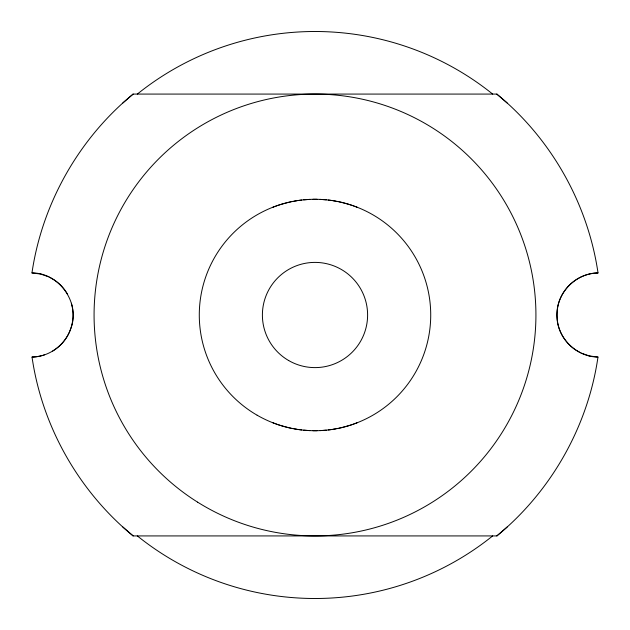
<?xml version="1.0" encoding="UTF-8"?>
<svg xmlns="http://www.w3.org/2000/svg" width="630" height="630" viewBox="0 0 630 630"><rect width="100%" height="100%" fill="white"/><g stroke="black" fill="none" stroke-linecap="round" stroke-linejoin="round"><path stroke-width="0.94" d="M41.265 355.8C38.265 356.556 35.185 356.982 32.091 357.068C33.374 357.045 36.13 356.84 37.847 356.509C52.755 354.162 65.882 343.153 70.694 328.836C80.837 303.14 59.283 272.664 31.957 272.932C42.147 203.529 78.892 138.537 133.15 94.075L122.842 102.989M507.158 102.989L496.802 94.075C551.108 138.49 587.869 203.522 598.02 272.932C576.82 273.034 557.692 291.328 557.03 312.637A13.002 3.985 90 0 0 557.038 317.363C557.589 338.68 577.009 356.989 597.972 357.068C587.94 426.494 551.061 491.455 496.849 535.925L507.158 527.011M52.652 351.06L54.33 349.989A42.084 42.084 0 0 0 71.363 303.25M272.932 207.191L273.546 206.955M357.029 422.824L356.454 423.045M273.743 206.884L275.074 206.38M356.257 423.116L354.926 423.62M275.775 206.128L276.995 205.695M354.225 423.872L353.005 424.305M277.452 205.537L278.94 205.041M352.548 424.462L351.06 424.959M44.391 354.879L43.092 355.296M279.484 204.86L280.626 204.498M350.516 425.14L349.374 425.502M281.224 204.317L287.485 202.592M348.776 425.683L342.515 427.408M41.856 355.643L42.47 355.477M288.272 202.403L290.714 201.852M341.728 427.597L339.286 428.148M291.556 201.679L293.289 201.332M338.444 428.321L336.711 428.668M294.178 201.167L296.919 200.702M335.822 428.833L333.081 429.298M297.856 200.553L301.707 200.041M332.144 429.447L328.293 429.959M303.691 199.828L309.802 199.395M326.308 430.172L320.197 430.605M597.019 272.971C589.436 273.325 581.97 275.782 575.67 280.011A42.084 42.084 0 0 0 575.67 349.989L580.569 352.808M597.169 272.963L598.02 272.932M31.98 357.068L32.028 357.068C42.068 426.494 78.931 491.455 133.15 535.925L122.842 527.011M312.913 199.293L317.087 199.293M317.087 430.707L312.913 430.707M133.127 94.075L496.873 94.075M133.127 535.925L496.873 535.925M31.98 272.932L40.698 274.066L48.667 276.83M597.972 357.068L589.302 355.934L581.332 353.17M320.197 199.395L326.308 199.828M309.802 430.605L303.691 430.172M328.293 200.041L332.144 200.553M301.707 429.959L297.856 429.447M333.081 200.702L335.822 201.167M296.919 429.298L294.178 428.833M336.711 201.332L338.444 201.679M293.289 428.668L291.556 428.321M339.286 201.852L341.728 202.403M290.714 428.148L288.272 427.597M342.515 202.592L348.776 204.317M287.485 427.408L281.224 425.683M349.374 204.498L350.516 204.86M280.626 425.502L279.484 425.14M351.06 205.041L352.548 205.537M278.94 424.959L277.452 424.462M353.005 205.695L354.225 206.128M276.995 424.305L275.775 423.872M354.926 206.38L356.257 206.884M275.074 423.62L273.743 423.116M356.454 206.955L357.068 207.191M273.546 423.045L272.971 422.824M49.431 277.192L54.33 280.011A42.084 42.084 0 0 1 67.646 294.391M492.66 535.925A283.5 283.5 0 0 1 137.34 535.925M137.34 94.075A283.5 283.5 0 0 1 492.66 94.075M197.623 502.165A220.925 220.925 0 0 0 535.776 323.072A220.925 220.925 0 0 0 211.601 119.763A220.925 220.925 0 0 0 197.623 502.165M257.142 415.217A115.723 115.723 0 0 0 430.723 315A115.723 115.723 0 0 0 257.142 214.783A115.723 115.723 0 0 0 257.142 415.217M288.697 360.557A52.605 52.605 0 0 0 367.605 315A52.605 52.605 0 0 0 288.697 269.443A52.605 52.605 0 0 0 288.697 360.557"/></g></svg>
